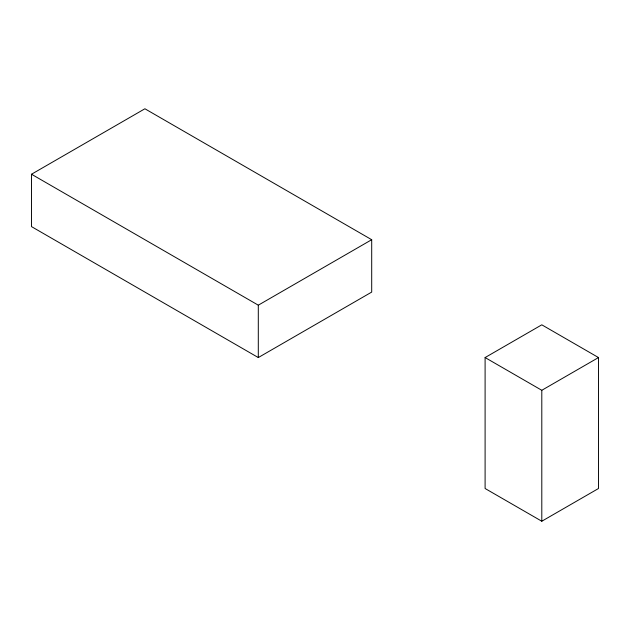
<?xml version="1.0" encoding="UTF-8"?>
<svg xmlns="http://www.w3.org/2000/svg" width="630" height="630" viewBox="0 0 630 630"><rect width="100%" height="100%" fill="white"/><g stroke="black" fill="none" stroke-linecap="round" stroke-linejoin="round"><path stroke-width="0.94" d="M31.5 174.234L144.9 108.769L371.7 239.707L371.7 292.084L258.3 357.557L31.5 226.611L31.5 174.234L258.3 305.18L371.7 239.707M485.1 357.557L541.8 324.82L598.5 357.557L598.5 488.502L541.8 521.231L485.1 488.502L485.1 357.557L541.8 390.293L598.5 357.557M541.8 390.293L541.8 521.231M258.3 305.18L258.3 357.557"/></g></svg>
